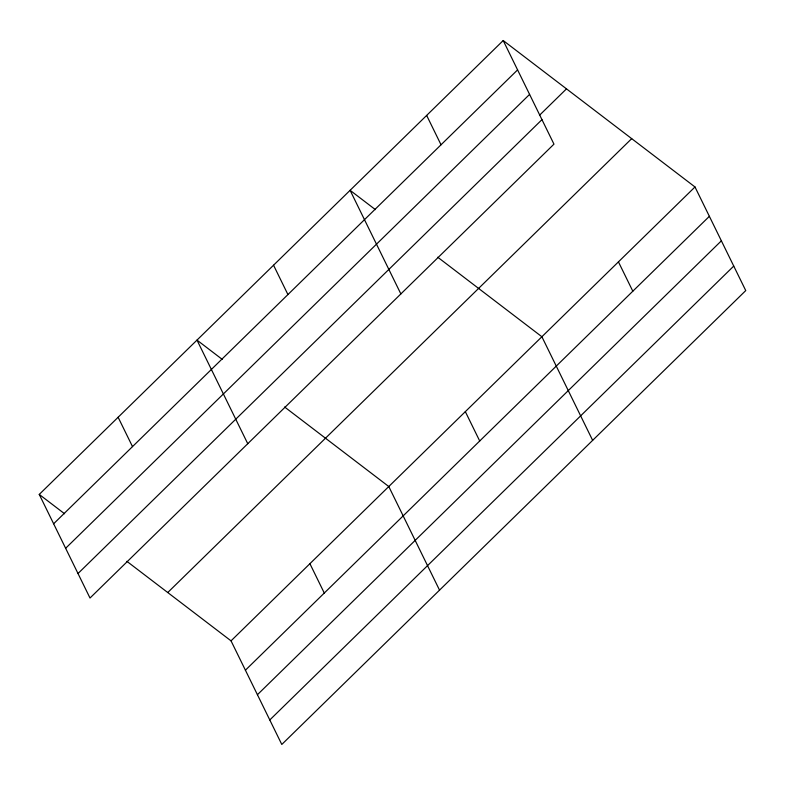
<?xml version="1.0" encoding="UTF-8"?>
<svg xmlns="http://www.w3.org/2000/svg" width="785" height="785" viewBox="0 0 785 785"><rect width="100%" height="100%" fill="white"/><g stroke="black" fill="none" stroke-linecap="round" stroke-linejoin="round"><path stroke-width="1.18" d="M503.205 40.535L553.965 144.146L90.01 598.033L39.25 494.422L503.205 40.535L694.99 186.967L745.75 290.578L281.795 744.465L231.035 640.854L126.866 561.324M53.625 523.781L517.59 69.885M65.636 548.283L529.59 94.396M539.53 115.238L566.495 88.852M78 573.531L541.964 119.644M167.745 592.528L631.699 138.641M231.035 640.854L694.99 186.967M245.411 670.204L709.375 216.317M257.421 694.715L721.376 240.818M269.785 719.963L733.749 266.076M375.416 209.644L350.1 190.313L400.86 293.933M437.726 257.215L541.885 336.745L592.646 440.356M222.312 359.432L196.996 340.101L247.756 443.711M284.612 407.003L388.781 486.533L439.541 590.143M39.25 494.422L64.566 513.753M618.433 261.856L632.818 291.206M426.657 115.424L441.033 144.783M465.328 411.634L479.713 440.993M273.553 265.212L287.928 294.561M309.908 563.689L324.284 593.048M118.123 417.267L132.508 446.616"/></g></svg>
